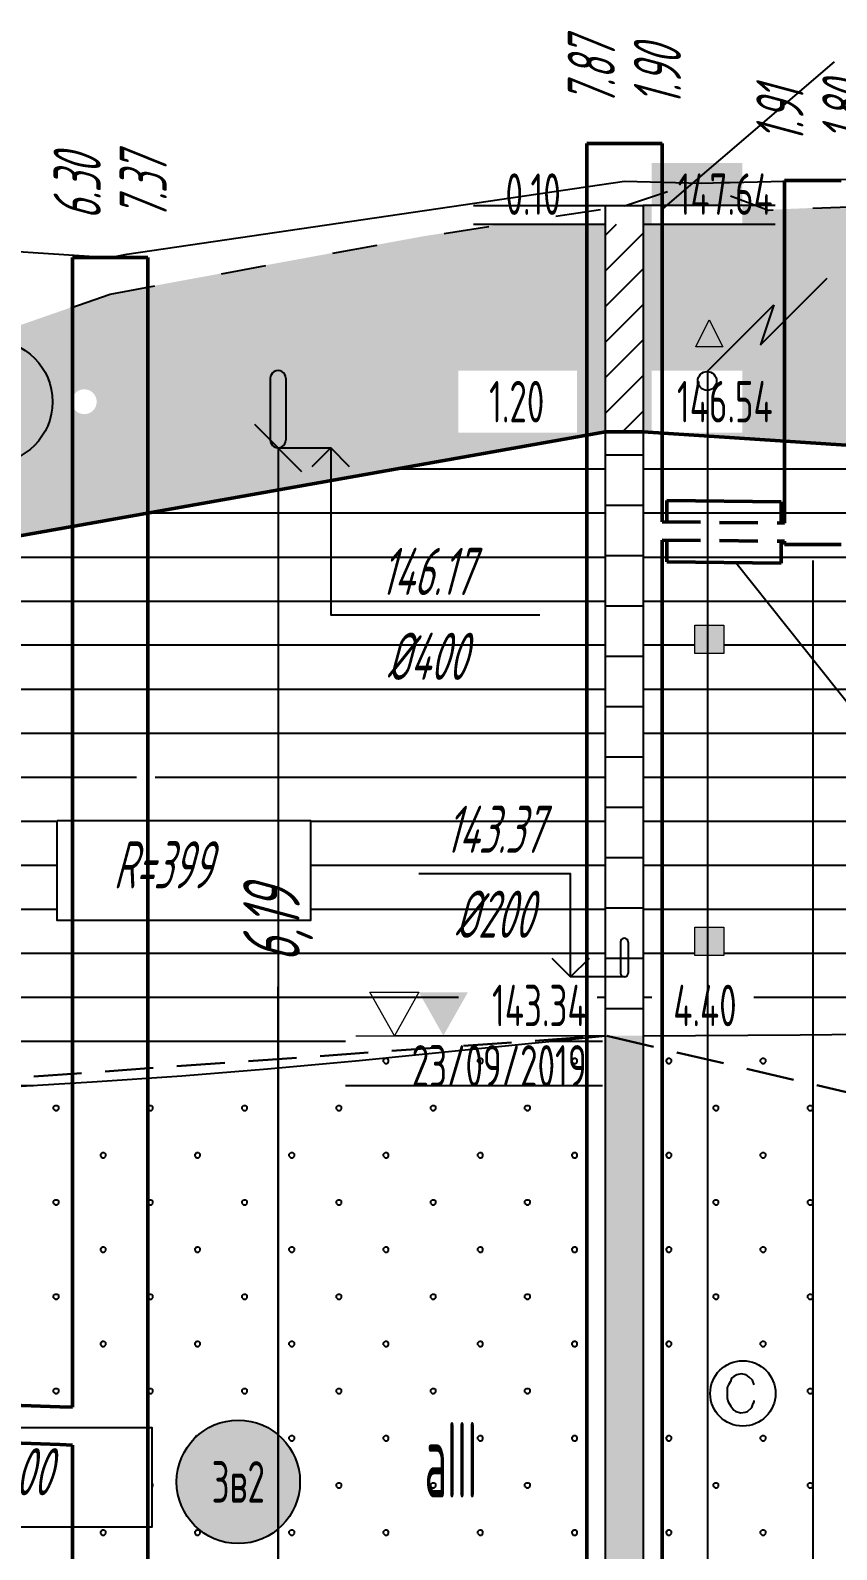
# Model space of a CAD drawing. Header units: metres. Extents: x -34 to 1749, y -3376 to -2956.
# Drawn here: x 1379.6 to 1422.4, y -3163.1 to -3082.6 of the extents above; entities that cross this region are included whole.
import ezdxf
from ezdxf.enums import TextEntityAlignment as Align

# ---------------------------------------------------------------- set-up
doc = ezdxf.new("R2010")
doc.units = ezdxf.units.M
doc.header["$LTSCALE"] = 0.2000000029802322
doc.linetypes.add('ACAD_ISO03W100', pattern=[30, 12, -18])
doc.linetypes.add('штриховая', pattern=[19.049999999999997, 12.7, -6.35])
for name, color, linetype in [('PR_RD', 7, 'Continuous'), ('МГТ_ИГ_Геология', 252, 'Continuous'), ('Примыкания', 7, 'Continuous'), ('Проектная земля', 7, 'Continuous'), ('Таблица', 7, 'Continuous'), ('Трубы', 7, 'Continuous'), ('Узлы', 7, 'Continuous'), ('Футляры', 7, 'Continuous'), ('Чёрная земля', 7, 'ACAD_ISO03W100')]:
    doc.layers.add(name, color=color, linetype=linetype)
doc.styles.add('SPDS', font='SPDS', dxfattribs={"width": 0.699999988079071, "oblique": 15.00000041741303, "height": 2.5})
doc.styles.get("Standard").update_dxf_attribs({"font": 'SPDS.shx', "width": 0.699999988079071, "oblique": 15.00000041741303, "height": 3})
doc.styles.add('Стиль Simplex', font='simplex.shx')
doc.dimstyles.new('ISO-25', dxfattribs={"dimtxt": 2.5, "dimasz": 2.5, "dimexe": 1.25, "dimexo": 0.625, "dimtad": 1, "dimtxsty": 'Standard', "dimcen": 2.5, "dimadec": 0, "dimazin": 0, "dimtfac": 1, "dimtmove": 0, "dimatfit": 3, "dimfxl": 1, "dimarcsym": 0})

# ---------------------------------------------------------------- blocks, each defined once
blk = doc.blocks.new('PR_KV')
at = {"linetype": 'Continuous', "lineweight": 0}
blk.add_hatch(color=252, dxfattribs=at).paths.add_polyline_path([(-0.07699999999999818, 0.07500000000004547), (0.07699999999999818, 0.07500000000004547), (0.07699999999999818, -0.07499999999998863), (-0.07699999999999818, -0.07499999999998863)])
at = {"color": 252, "linetype": 'Continuous', "lineweight": 0, "flags": 128}
blk.add_lwpolyline([(-0.07699999999999818, 0.07500000000004547), (0.07699999999999818, 0.07500000000004547), (0.07699999999999818, -0.07499999999998863), (-0.07699999999999818, -0.07499999999998863)], close=True, dxfattribs=at)
blk = doc.blocks.new('PR_TR')
at = {"linetype": 'Continuous', "lineweight": 0}
blk.add_hatch(color=252, dxfattribs=at).paths.add_polyline_path([(0.07191460161259755, -0.04940582243580138), (-0.07108539838739958, -0.04940582243580138), (-0.001085398387399295, 0.09359417756417088)])
at = {"color": 252, "linetype": 'Continuous', "lineweight": 0, "flags": 128}
blk.add_lwpolyline([(0.07191460161259755, -0.04940582243580138), (-0.07108539838739958, -0.04940582243580138), (-0.001085398387399295, 0.09359417756417088)], close=True, dxfattribs=at)
blk = doc.blocks.new('CCE')
at = {"layer": 'МГТ_ИГ_Геология', "flags": 128}
blk.add_lwpolyline([(0.238, 0.049), (0.229, 0.075), (0.212, 0.091), (0.196, 0.103), (0.17, 0.107), (0.147, 0.103), (0.131, 0.09300000000000001), (0.119, 0.084), (0.112, 0.068), (0.103, 0.049), (0.09600000000000002, 0.035), (0.09600000000000002, 0.014), (0.09600000000000002, -0.005), (0.09600000000000002, -0.023), (0.1, -0.04), (0.114, -0.06300000000000001), (0.131, -0.084), (0.142, -0.091), (0.168, -0.098), (0.191, -0.09600000000000002), (0.203, -0.091), (0.226, -0.07), (0.233, -0.049), (0.238, -0.04), (0.238, -0.033)], dxfattribs=at)
at = {"layer": 'МГТ_ИГ_Геология'}
blk.add_circle((0.1784899791946291, 0.003858150731701686), 0.1732945264581978, dxfattribs=at)
blk = doc.blocks.new('круг1_-30_2')
at = {"layer": 'МГТ_ИГ_Геология', "true_color": 0xffffff}
blk.add_hatch(color=7, dxfattribs=at).paths.add_polyline_path([(-0.3272920906730439, 0, 1), (0.3272920906730439, 0, 1)])
at = {"color": 7, "lineweight": 25}
blk.add_circle((0, 0), 0.3272920906730439, dxfattribs=at)
at = {"color": 7, "lineweight": 25, "style": 'Стиль Simplex', "width": 0.5909090909090908}
blk.add_text('1в2', height=0.22, dxfattribs=at).set_placement((0, 0), align=Align.MIDDLE_CENTER)
blk = doc.blocks.new('круг3_-30_2')
at = {"true_color": 0xffffff}
blk.add_hatch(color=7, dxfattribs=at).paths.add_polyline_path([(-0.3272920906730439, 0, 1), (0.3272920906730439, 0, 1)])
at = {"color": 7, "lineweight": 25}
blk.add_circle((0, 0), 0.3272920906730439, dxfattribs=at)
at = {"color": 7, "lineweight": 25, "style": 'Стиль Simplex', "width": 0.5909090909090908}
blk.add_text('3в2', height=0.22, dxfattribs=at).set_placement((0, 0), align=Align.MIDDLE_CENTER)
blk = doc.blocks.new('usl_1')
for p, q in [((2.82842712474619, 1.414213562373094), (6.363961030678929, 4.94974746830583)), ((0, 0), (3.53553390593274, 3.535533905932736)), ((3.53553390593274, 3.535533905932736), (2.82842712474619, 1.414213562373094))]:
    blk.add_line(p, q)
blk.add_circle((0, -0.5), 0.5)
blk = doc.blocks.new('онгшлш')
at = {"layer": 'МГТ_ИГ_Геология'}
blk.add_lwpolyline([(147.8479976539547, -230.1886879571921), (161.2904500811183, -230.1886879571921), (161.2904500811183, -235.483306350724), (147.8479976539547, -235.483306350724)], close=True, dxfattribs=at)
at = {"layer": 'МГТ_ИГ_Геология', "insert": (150.8365746372438, -231.2873316304649), "char_height": 2.5, "attachment_point": 1}
blk.add_mtext_dynamic_manual_height_columns('R=399', width=10.09697744787991, gutter_width=15, heights=[0], dxfattribs=at)
blk = doc.blocks.new('A$C14065AAB')
at = {"layer": 'МГТ_ИГ_Геология'}
blk.add_lwpolyline([(0, 5.294618393530982), (13.44245242716352, 5.294618393530982), (13.44245242716352, -9.094947017729282e-13), (0, -9.094947017729282e-13)], close=True, dxfattribs=at)
at = {"layer": 'МГТ_ИГ_Геология', "insert": (2.988576983289022, 4.195974720258164), "char_height": 2.5, "attachment_point": 1}
blk.add_mtext_dynamic_manual_height_columns('R=400', width=10.09697744787991, gutter_width=15, heights=[0], dxfattribs=at)
blk = doc.blocks.new('_OBLIQUE')
at = {"color": 0, "linetype": 'ByBlock', "lineweight": -2}
blk.add_line((0.5000000000000001, 0.4999999999999999), (-0.5000000000000001, -0.4999999999999999), dxfattribs=at)
blk = doc.blocks.new('*D40')
at = {"layer": 'Defpoints', "color": 0, "transparency": 16777216}
for p in [(1392.751127424401, -3104.724141320246), (1392.753127424433, -3104.724141320246), (1392.751127424401, -3166.652524307471)]:
    blk.add_point(p, dxfattribs=at)
at = {"layer": 'Примыкания', "color": 0, "lineweight": -2, "transparency": 16777216}
for p, q in [((1392.753127424433, -3104.724141320246), (1392.753127424433, -3126.778898496852)), ((1393.376127424401, -3104.724141320246), (1394.003127424433, -3104.724141320246)), ((1392.753127424433, -3166.652524307471), (1392.753127424433, -3133.295246021575)), ((1393.376127424401, -3166.652524307471), (1394.003127424433, -3166.652524307471))]:
    blk.add_line(p, q, dxfattribs=at)
at = {"layer": 'Примыкания', "color": 0, "lineweight": -2, "transparency": 16777216, "xscale": 2.5, "yscale": 2.5, "zscale": 2.5}
for p, rotation in [((1392.753127424433, -3104.724141320246), 90), ((1392.753127424433, -3166.652524307471), 270)]:
    blk.add_blockref('_OBLIQUE', p, dxfattribs=dict(at, rotation=rotation))
at = {"layer": 'Примыкания', "color": 0, "transparency": 16777216, "insert": (1392.751127424401, -3130.037072259213), "char_height": 3, "width": 5.493750095367432, "attachment_point": 5, "rotation": 90}
blk.add_mtext('6,19', dxfattribs=at)

msp = doc.modelspace()

# ---------------------------------------------------------------- hatches: boundary and pattern name
at = {"layer": 'МГТ_ИГ_Геология'}
h = msp.add_hatch(dxfattribs=at)
h.set_pattern_fill('GR24', color=256, scale=10, style=0, pattern_type=2)
h.set_pattern_definition([(225, (-1.153962780994334, -2839.847625970096), (2.775557561562891e-16, -3.000000000000505), [2.1213, -2.12134068712]), (315, (-2.653962780994334, -2838.347625970096), (3.000000000000505, 0), [2.1213, -2.12134068712]), (45, (-4.153962780994334, -2839.847625970096), (0, 3.000000000000505), [2.1213, -2.12134068712]), (135, (-2.653962780994334, -2841.347625970096), (-3.000000000000505, 2.775557561562891e-16), [2.1213, -2.12134068712])])
h.paths.add_polyline_path([(1359.609285655587, -3096.308255326148), (1353.343085256415, -3095.236782401889), (1334.85325058993, -3093.894690116577), (1332.063235009974, -3093.671874647071), (1327.131023851147, -3094.011703029274), (1319.762607197202, -3095.249861791148), (1307.283936186966, -3096.140928102159), (1298.088723522355, -3097.301366893646), (1295.055427244113, -3097.825352625933), (1293.331240776851, -3098.165072278045), (1290.867232764276, -3098.222240465205), (1288.080455386062, -3098.554074192101), (1271.55831527746, -3099.864289865315), (1271.55831527746, -3114.873994327435), (1359.609285655587, -3112.479248009111)])
edge = h.paths.add_edge_path(flags=16)
edge.add_arc((1318.651705623912, -3102.499077433296), 3.272920906730405, 0, 360)
h.paths.add_polyline_path([(1410.120365911853, -3092.878633199435), (1404.581296954629, -3092.878633199435), (1400.477614331755, -3093.507878135377), (1383.849285655587, -3096.563857763485), (1379.030390809437, -3098.238271221166), (1367.488161618231, -3097.655483587262), (1366.457497356205, -3097.479247785594), (1361.609285655587, -3097.479247785594), (1361.609285655587, -3112.479248009111), (1410.120365911853, -3103.878633661371)])
edge = h.paths.add_edge_path(flags=16)
edge.add_arc((1382.473958174136, -3102.281633739339), 0.6602910321973923, 0, 360)
h.paths.add_polyline_path([(1365.828431671713, -3106.97330599505), (1364.398431671714, -3106.97330599505), (1365.098431671713, -3105.543305995051)], flags=16)
h.paths.add_polyline_path([(1474.563923147193, -3098.979533464646), (1474.563923147193, -3088.979533464646), (1474.120056499494, -3088.979533464646), (1466.691107014542, -3089.349072159433), (1458.962315855296, -3090.242161479086), (1457.843259387914, -3090.659847804841), (1452.907646735473, -3091.740509753151), (1452.608739474892, -3092.690515485469), (1440.827140197353, -3091.946207452792), (1431.163512772597, -3091.828705488798), (1426.401915501119, -3091.794767945612), (1421.120056499494, -3092.010325171766), (1418.768863436175, -3092.106683126467), (1418.162183467116, -3091.878633184534), (1412.120365911853, -3091.878633184534), (1412.120365911853, -3103.878633661371), (1424.942922634188, -3104.720738478397)])
edge = h.paths.add_edge_path(flags=16)
edge.add_arc((1439.805414813796, -3097.649198525582), 0.7240722932056087, 0, 360)
h.paths.add_polyline_path([(1416.339511927978, -3099.372691587706), (1414.909511927979, -3099.372691587706), (1415.609511927978, -3097.942691587707)], flags=16)
h.paths.add_polyline_path([(1324.167927615222, -3105.480562554608), (1329.06316571046, -3105.480562554608), (1329.06316571046, -3099.480562554608), (1324.167927615222, -3099.480562554608)], flags=16)
h.paths.add_polyline_path([(1352.054523750826, -3112.529248009111), (1359.159285655587, -3112.529248009111), (1359.159285655587, -3109.229248009111), (1352.054523750826, -3109.229248009111)], flags=16)
h.paths.add_polyline_path([(1351.806904703207, -3097.529247785594), (1359.159285655587, -3097.529247785594), (1359.159285655587, -3094.229247785594), (1351.806904703207, -3094.229247785594)], flags=16)
h.paths.add_polyline_path([(1272.00831527746, -3114.923994327435), (1276.822600991746, -3114.923994327435), (1276.822600991746, -3111.623994327435), (1272.00831527746, -3111.623994327435)])
h.paths.add_polyline_path([(1272.00831527746, -3103.92399438704), (1277.070220039365, -3103.92399438704), (1277.070220039365, -3100.62399438704), (1272.00831527746, -3100.62399438704)], flags=16)
h.paths.add_polyline_path([(1402.317984959472, -3103.928633661371), (1408.606976244086, -3103.928633661371), (1408.606976244086, -3100.628633661371), (1402.317984959472, -3100.628633661371)], flags=16)
h.paths.add_polyline_path([(1362.059285655587, -3112.529248009111), (1366.873571369873, -3112.529248009111), (1366.873571369873, -3109.229248009111), (1362.059285655587, -3109.229248009111)])
h.paths.add_polyline_path([(1437.738748147129, -3099.299198525582), (1437.738748147129, -3095.999198525582)], flags=16)
h.paths.add_polyline_path([(1446.871021914412, -3101.649415548114), (1451.76626000965, -3101.649415548114), (1451.76626000965, -3095.649415548114), (1446.871021914412, -3095.649415548114)], flags=16)
h.paths.add_polyline_path([(1466.823446956717, -3099.029533464646), (1471.775960023225, -3099.029533464646), (1471.775960023225, -3095.729533464646), (1466.823446956717, -3095.729533464646)], flags=16)
h.paths.add_polyline_path([(1466.823446956717, -3090.029533464646), (1474.113923147193, -3090.029533464646), (1474.113923147193, -3086.729533464646), (1466.823446956717, -3086.729533464646)])
h.paths.add_polyline_path([(1412.570365911853, -3103.928633661371), (1417.384651626138, -3103.928633661371), (1417.384651626138, -3100.628633661371), (1412.570365911853, -3100.628633661371)], flags=17)
h.paths.add_polyline_path([(1412.570365911853, -3092.928633199435), (1417.384651626138, -3092.928633199435), (1417.384651626138, -3089.628633199435), (1412.570365911853, -3089.628633199435)], flags=16)
h.paths.add_polyline_path([(1336.001561123532, -3100.95564282773), (1349.444013550696, -3100.95564282773), (1349.444013550696, -3106.250261221262), (1336.001561123532, -3106.250261221262)], flags=16)
h.paths.add_polyline_path([(1338.203376199234, -3105.351641716058), (1339.2486617996, -3101.450582860751)], flags=0)
h = msp.add_hatch(dxfattribs=at)
h.set_pattern_fill('CONSIST', color=256, scale=0.42, style=0, pattern_type=2)
h.set_pattern_definition([(45, (858.3721734718524, -4569.278633184535), (-0.9429268927122613, 0.9429268927122613), [])])
h.paths.add_polyline_path([(1410.120365911853, -3092.878633199435), (1412.120365911853, -3092.878633199435), (1412.120365911853, -3103.878633661371), (1410.120365911853, -3103.878633661371)])
h = msp.add_hatch(dxfattribs=at)
h.set_pattern_fill('GR07', color=256, scale=10, style=0, pattern_type=2)
h.set_pattern_definition([(0, (-4.243962780994334, -2839.847625970096), (0, 7), [16.33, 0]), (0, (-4.243962780994334, -2837.517625970097), (0, 7), [16.33, 0]), (0, (-4.243962780994334, -2835.177625970096), (0, 7), [16.33, 0])])
edge = h.paths.add_edge_path()
edge.add_line((1474.563923147193, -3107.979533464647), (1461.706675153026, -3107.135150343243))
edge.add_arc((1460.57897744112, -3104.062641737514), 3.272920906730298, 242.3305717624366, 290.1545674657008, ccw=False)
edge.add_line((1459.059132622354, -3106.961276414148), (1412.120365911853, -3103.878633661371))
edge.add_line((1412.120365911853, -3103.878633661371), (1412.120365911853, -3135.878634138208))
edge.add_line((1412.120365911853, -3135.878634138208), (1420.443860165672, -3135.830382816458))
edge.add_line((1420.443860165672, -3135.830382816458), (1427.15581937553, -3135.760325948904))
edge.add_line((1427.15581937553, -3135.760325948904), (1432.988003977779, -3135.634489699526))
edge.add_line((1432.988003977779, -3135.634489699526), (1438.67217440877, -3135.418900232306))
edge.add_line((1438.67217440877, -3135.418900232306), (1444.940091104856, -3135.079583711227))
edge.add_line((1444.940091104856, -3135.079583711227), (1452.523514502387, -3134.582566300269))
edge.add_line((1452.523514502387, -3134.582566300269), (1462.154205037716, -3133.893874163415))
edge.add_line((1462.154205037716, -3133.893874163415), (1474.563923147193, -3132.979533464646))
edge.add_line((1474.563923147193, -3132.979533464647), (1474.563923147193, -3107.979533464647))
edge = h.paths.add_edge_path(flags=16)
edge.add_arc((1449.319259525902, -3121.034226581345), 0.2137487244071963, 0, 360)
h.paths.add_polyline_path([(1416.390365911853, -3130.128632946115), (1416.390365911853, -3131.628632946115), (1414.850365911853, -3131.628632946115), (1414.850365911853, -3130.128632946115)], flags=16)
h.paths.add_polyline_path([(1416.390365911853, -3115.62863389979), (1414.850365911853, -3115.62863389979), (1414.850365911853, -3114.12863389979), (1416.390365911853, -3114.12863389979)], flags=16)
h.paths.add_polyline_path([(1410.120365911853, -3103.878633661371), (1361.609285655587, -3112.479248009111), (1361.609285655587, -3139.479249678041), (1370.446433078654, -3139.024619903862), (1377.354241375063, -3138.655680365455), (1382.901199766566, -3138.330236349463), (1387.655797474917, -3138.006093142528), (1392.186523721867, -3137.641056031292), (1397.061867729171, -3137.192930302398), (1402.850318718581, -3136.61952124249), (1410.120365911853, -3135.878634138208)])
edge = h.paths.add_edge_path(flags=16)
edge.add_arc((1385.74060663631, -3122.51833005767), 0.6022443949615308, 0, 360)
h.paths.add_polyline_path([(1365.879285655587, -3120.229248485948), (1364.339285655587, -3120.229248485948), (1364.339285655587, -3118.729248485948), (1365.879285655587, -3118.729248485948)], flags=16)
h.paths.add_polyline_path([(1359.609285655587, -3112.479248009111), (1271.55831527746, -3114.873994327435), (1271.55831527746, -3129.873994327435), (1286.164269120203, -3131.67710627326), (1299.088236219479, -3133.257291284889), (1310.656983869095, -3134.639947825564), (1321.19727936286, -3135.850474358524), (1331.035889994583, -3136.914269347012), (1340.499583058073, -3137.856731254267), (1347.866581677676, -3138.519079194388), (1347.109285655587, -3137.179247770693), (1349.709285655588, -3137.179247770693), (1348.899499590696, -3138.611946193193), (1349.915125847138, -3138.70325854353), (1359.609261827812, -3139.479247770692), (1359.609285655587, -3139.479247770692)])
edge = h.paths.add_edge_path(flags=16)
edge.add_arc((1323.825632305306, -3127.216942632952), 3.272920906730405, 0, 360)
h.paths.add_polyline_path([(1275.82831527746, -3118.623994446645), (1274.28831527746, -3118.623994446645), (1274.28831527746, -3117.123994446644), (1275.82831527746, -3117.123994446644)], flags=16)
h.paths.add_polyline_path([(1466.823446956717, -3133.029533464646), (1474.113923147193, -3133.029533464646), (1474.113923147193, -3129.729533464646), (1466.823446956717, -3129.729533464646)], flags=16)
h.paths.add_polyline_path([(1412.570365911853, -3135.928633184534), (1417.987290509833, -3135.928633184534), (1417.987290509833, -3132.628633184534), (1412.570365911853, -3132.628633184534)])
h.paths.add_polyline_path([(1396.334651626138, -3140.150061755963), (1409.958461149948, -3140.150061755963), (1409.958461149948, -3135.121490327392), (1396.334651626138, -3135.121490327392)])
h.paths.add_polyline_path([(1402.317984959472, -3135.928633184534), (1409.670365911853, -3135.928633184534), (1409.670365911853, -3132.628633184534), (1402.317984959472, -3132.628633184534)], flags=16)
h.paths.add_polyline_path([(1362.059285655587, -3112.529248009111), (1366.873571369873, -3112.529248009111), (1366.873571369873, -3109.229248009111), (1362.059285655587, -3109.229248009111)], flags=16)
h.paths.add_polyline_path([(1362.059285655587, -3139.529247770693), (1367.121190417492, -3139.529247770693), (1367.121190417492, -3136.229247770692), (1362.059285655587, -3136.229247770692)])
h.paths.add_polyline_path([(1321.789918019591, -3128.866942632953), (1325.86134659102, -3128.866942632953), (1325.86134659102, -3125.566942632953), (1321.789918019591, -3125.566942632953)], flags=0)
h.paths.add_polyline_path([(1351.806904703207, -3139.529247770693), (1359.159285655587, -3139.529247770693), (1359.159285655587, -3136.229247770692), (1351.806904703207, -3136.229247770692)])
h.paths.add_polyline_path([(1272.00831527746, -3129.923994327435), (1278.198195460529, -3129.923994327435), (1278.198195460529, -3126.623994327435), (1272.00831527746, -3126.623994327435)], flags=16)
h.paths.add_polyline_path([(1381.035575580499, -3124.474806930309), (1394.478028007663, -3124.474806930309), (1394.478028007663, -3129.769425323841), (1381.035575580499, -3129.769425323841)], flags=16)
h.paths.add_polyline_path([(1383.198622415616, -3128.821839283204), (1390.878838841543, -3128.821839283204), (1391.911003897901, -3124.969746963329), (1384.230787471974, -3124.969746963329)], flags=8)
h = msp.add_hatch(dxfattribs=at)
h.set_pattern_fill('CONSIST', color=256, scale=0.8400000000000001, angle=-44.99996199012607, style=0, pattern_type=2)
h.set_pattern_definition([(3.800987392781636e-05, (858.3721734718524, -4569.278633184535), (-1.769280994767808e-06, 2.666999999999413), [])])
h.paths.add_polyline_path([(1410.120365911853, -3103.878633661371), (1412.120365911853, -3103.878633661371), (1412.120365911853, -3135.878634138208), (1410.120365911853, -3135.878634138208)])
at = {"layer": 'МГТ_ИГ_Геология', "true_color": 0x0000ff}
msp.add_hatch(color=5, dxfattribs=at).paths.add_polyline_path([(1401.520365911852, -3135.878633184534), (1400.220365911852, -3133.578633184535), (1402.820365911852, -3133.578633184535)])
at = {"layer": 'МГТ_ИГ_Геология'}
h = msp.add_hatch(dxfattribs=at)
h.set_pattern_fill('GR28', color=256, scale=10, style=0, pattern_type=2)
h.set_pattern_definition([(90, (-4.153962780994334, -2839.767625970097), (-2.5, 2.5), [0.11, -4.89]), (45, (-4.153962780994334, -2839.657625970096), (-2.499999995804921, 2.499999995804921), [0.113137085, -3.4223968]), (0, (-4.073962780994334, -2839.577625970097), (2.5, 2.5), [0.11, -4.89]), (315, (-3.963962780994334, -2839.577625970097), (2.499999995804921, 2.499999995804921), [0.113137085, -3.4223968]), (90, (-3.883962780994334, -2839.767625970097), (-2.5, 2.5), [0.11, -4.89]), (45, (-3.963962780994334, -2839.847625970096), (-2.499999995804921, 2.499999995804921), [0.113137085, -3.4223968]), (0, (-4.073962780994334, -2839.847625970096), (2.5, 2.5), [0.11, -4.89]), (315, (-4.153962780994334, -2839.767625970097), (2.499999995804921, 2.499999995804921), [0.113137085, -3.4223968])])
h.paths.add_polyline_path([(1445.379696447518, -3157.024443437154), (1449.209886299499, -3146.371647763462), (1452.523514502387, -3134.582566300269), (1444.940091104856, -3135.079583711227), (1438.672174408771, -3135.418900232306), (1432.988003977779, -3135.634489699526), (1427.155819375531, -3135.760325948904), (1420.443860165672, -3135.830382816458), (1412.120365911853, -3135.878634138208), (1412.120365911853, -3173.878631277185), (1436.669621816339, -3173.912411960147), (1441.043116432288, -3166.483800024515)])
h.paths.add_polyline_path([(1428.290278699695, -3158.711155512224, -1), (1434.836120513156, -3158.711155512224, -1)], flags=16)
h.paths.add_polyline_path([(1415.672320439217, -3154.84005120038, -1), (1419.138210968381, -3154.84005120038, -1)], flags=16)
h.paths.add_polyline_path([(1415.609511927978, -3167.94269188573), (1416.339511927978, -3169.372691885729), (1414.909511927979, -3169.372691885729)], flags=16)
h.paths.add_polyline_path([(1410.120365911853, -3135.878634138208), (1402.850318718582, -3136.61952124249), (1397.061867729171, -3137.192930302398), (1392.186523721867, -3137.641056031292), (1387.655797474916, -3138.006093142528), (1382.901199766566, -3138.330236349463), (1377.354241375063, -3138.655680365455), (1370.446433078653, -3139.024619903862), (1361.609285655587, -3139.479249678041), (1361.609285655587, -3163.479245863344), (1367.568575701523, -3166.77281202273), (1373.221603413383, -3170.569117888444), (1377.651549378875, -3173.878631277185), (1410.120365911853, -3173.878631277185)])
h.paths.add_polyline_path([(1387.370930508418, -3159.526926681499, -1), (1393.916772321879, -3159.526926681499, -1)], flags=16)
h.paths.add_polyline_path([(1365.161240182952, -3151.440666263376, -1), (1368.627130712116, -3151.440666263376, -1)], flags=16)
h.paths.add_polyline_path([(1365.828431671713, -3161.97330599505), (1364.398431671714, -3161.97330599505), (1365.098431671713, -3160.543305995051)], flags=16)
h.paths.add_polyline_path([(1429.372723415949, -3160.361155512224), (1433.753675796902, -3160.361155512224), (1433.753675796902, -3157.061155512224), (1429.372723415949, -3157.061155512224)], flags=8)
h.paths.add_polyline_path([(1412.570365911853, -3173.928631277186), (1417.632270673757, -3173.928631277186), (1417.632270673757, -3170.628631277185), (1412.570365911853, -3170.628631277185)], flags=9)
h.paths.add_polyline_path([(1388.453375224673, -3161.176926681499), (1392.834327605625, -3161.176926681499), (1392.834327605625, -3157.876926681499), (1388.453375224673, -3157.876926681499)], flags=8)
h.paths.add_polyline_path([(1399.529310392572, -3161.353448563111), (1404.195977059238, -3161.353448563111), (1404.195977059238, -3155.353448563111), (1399.529310392572, -3155.353448563111)], flags=24)
h.paths.add_polyline_path([(1402.317984959472, -3173.928631277186), (1409.670365911853, -3173.928631277186), (1409.670365911853, -3170.628631277185), (1402.317984959472, -3170.628631277185)], flags=9)
h.paths.add_polyline_path([(1396.334651626138, -3140.150061755963), (1409.958461149948, -3140.150061755963), (1409.958461149948, -3135.121490327392), (1396.334651626138, -3135.121490327392)], flags=9)
h.paths.add_polyline_path([(1362.059285655587, -3165.944926685735), (1367.121190417492, -3165.944926685735), (1367.121190417492, -3162.644926685735), (1362.059285655587, -3162.644926685735)], flags=25)
h.paths.add_polyline_path([(1372.624552043842, -3156.638197000075), (1386.067004471006, -3156.638197000075), (1386.067004471006, -3161.932815393607), (1372.624552043842, -3161.932815393607)], flags=16)
h.paths.add_polyline_path([(1374.826367119544, -3160.8405443136), (1382.551367009276, -3160.8405443136), (1383.544763825048, -3157.133137033095), (1375.819763935317, -3157.133137033095)], flags=8)
msp.add_hatch(color=256, dxfattribs=at).paths.add_polyline_path([(1410.120365911853, -3135.878634138208), (1412.120365911853, -3135.878634138208), (1412.120365911853, -3173.878631277185), (1410.120365911853, -3173.878631277185)])
h = msp.add_hatch(dxfattribs=at)
h.set_pattern_fill('GR38', color=256, scale=10, style=0, pattern_type=2)
h.set_pattern_definition([(45, (-4.153962780994334, -2825.847625970096), (0, 20.99999999997526), [9.8995, -19.7989848098]), (45, (9.846037219005666, -2839.847625970096), (0, 20.99999999997526), [9.8995, -19.7989848098]), (45, (-4.153962780994334, -2839.847625970096), (0, 20.99999999997526), [14.142, -15.5564848098]), (45, (5.846037219005666, -2829.847625970096), (0, 20.99999999997526), [15.556, -14.1424848098]), (45, (2.846037219005666, -2839.847625970096), (0, 20.99999999997526), [19.799, -9.89948480983]), (45, (-4.153962780994334, -2832.847625970096), (0, 20.99999999997526), [19.799, -9.89948480983])])
h.paths.add_polyline_path([(1402.775372738361, -3190.825583037918), (1396.132557078246, -3187.201075686573), (1390.0238456236, -3183.184142359552), (1384.281165066513, -3178.953816193257), (1378.736442099077, -3174.689130324087), (1373.221603413383, -3170.569117888444), (1367.568575701523, -3166.77281202273), (1361.609285655587, -3163.479245863344), (1361.609285655587, -3196.586142839783), (1410.120365911853, -3201.771738115443), (1410.120365911853, -3193.878631277186)])
edge = h.paths.add_edge_path(flags=16)
edge.add_arc((1378.058775234784, -3188.479349171414), 0.6424062056370344, 0, 360)
h.paths.add_polyline_path([(1365.879285655587, -3183.229246817018), (1364.339285655587, -3183.229246817018), (1364.339285655587, -3181.729246817018), (1365.879285655587, -3181.729246817018)], flags=16)
h.paths.add_polyline_path([(1359.609285655587, -3163.479245863344), (1352.050184966158, -3161.534985982966), (1271.55831527746, -3159.873994327435), (1271.55831527746, -3195.873998142133), (1288.391898413855, -3196.992758628479), (1309.545762031287, -3199.113963016935), (1359.609285655587, -3196.530844586957)])
edge = h.paths.add_edge_path(flags=16)
edge.add_arc((1320.07297564261, -3181.973669281161), 3.272920906730405, 0, 360)
h.paths.add_polyline_path([(1275.82831527746, -3178.623993850598), (1274.28831527746, -3178.623993850598), (1274.28831527746, -3177.123993850598), (1275.82831527746, -3177.123993850598)], flags=16)
h.paths.add_polyline_path([(1275.82831527746, -3191.123997188458), (1275.82831527746, -3192.623997188458), (1274.28831527746, -3192.623997188458), (1274.28831527746, -3191.123997188458)], flags=16)
h.paths.add_polyline_path([(1317.789642309276, -3183.623669281161), (1322.356308975943, -3183.623669281161), (1322.356308975943, -3180.323669281161), (1317.789642309276, -3180.323669281161)], flags=0)
h.paths.add_polyline_path([(1351.806904703207, -3165.944926685735), (1359.159285655587, -3165.944926685735), (1359.159285655587, -3162.644926685735), (1351.806904703207, -3162.644926685735)], flags=16)
h.paths.add_polyline_path([(1272.00831527746, -3195.923998142132), (1277.070220039365, -3195.923998142132), (1277.070220039365, -3192.623998142133), (1272.00831527746, -3192.623998142133)], flags=17)
h.paths.add_polyline_path([(1272.086659027774, -3163.291587169167), (1277.148563789679, -3163.291587169167), (1277.148563789679, -3159.991587169167), (1272.086659027774, -3159.991587169167)], flags=16)
h.paths.add_polyline_path([(1380.271542167842, -3190.852462915984), (1393.713994595006, -3190.852462915984), (1393.713994595006, -3196.147081309516), (1380.271542167842, -3196.147081309516)], flags=16)
h.paths.add_polyline_path([(1382.473357243544, -3195.248461804312), (1390.067107135511, -3195.248461804312), (1391.112392735877, -3191.347402949004), (1383.51864284391, -3191.347402949004)], flags=8)
h.paths.add_polyline_path([(1291.271845216133, -3179.83637522568), (1304.714297643297, -3179.83637522568), (1304.714297643297, -3185.130993619212), (1291.271845216133, -3185.130993619212)], flags=16)
h.paths.add_polyline_path([(1293.473660291835, -3184.232374114008), (1301.067410183802, -3184.232374114008), (1302.112695784168, -3180.331315258701), (1294.518945892202, -3180.331315258701)], flags=8)

# ---------------------------------------------------------------- linework, layer by layer
at = {"layer": 'МГТ_ИГ_Геология', "linetype": 'Continuous', "lineweight": 25}
for p, q in [((1403.120365911853, -3091.878633184534), (1410.120365911853, -3091.878633184534)), ((1419.120365911853, -3091.878633184534), (1412.120365911853, -3091.878633184534)), ((1403.120365911853, -3092.878633199435), (1410.120365911853, -3092.878633199435)), ((1412.120365911853, -3092.878633199435), (1419.120365911853, -3092.878633199435))]:
    msp.add_line(p, q, dxfattribs=at)
at = {"layer": 'МГТ_ИГ_Геология', "lineweight": 25, "flags": 128}
msp.add_lwpolyline([(1413.16178291444, -3092.064361975853), (1422.27066881622, -3084.259952877796)], dxfattribs=at)
at = {"layer": 'МГТ_ИГ_Геология', "linetype": 'Continuous', "lineweight": 25}
msp.add_lwpolyline([(1410.120365911853, -3091.878633184534), (1412.120365911853, -3091.878633184534), (1412.120365911853, -3201.878633184534), (1410.120365911853, -3201.878633184534), (1410.120365911853, -3091.878633184534), (1410.120365911853, -3091.878633184534)], close=True, dxfattribs=at)
at = {"layer": 'МГТ_ИГ_Геология', "linetype": 'Continuous', "lineweight": 50, "flags": 128}
msp.add_lwpolyline([(1361.609285655587, -3112.479248009111), (1410.120365911853, -3103.878633661371), (1412.120365911852, -3103.878633661371), (1474.563923147193, -3107.979533464647)], dxfattribs=at)
at = {"layer": 'МГТ_ИГ_Геология', "color": 5, "linetype": 'Continuous', "lineweight": 0, "true_color": 0x0000ff, "flags": 128}
msp.add_lwpolyline([(1396.870365911853, -3135.878633184534), (1410.120365911853, -3135.878633184534), (1398.920365911853, -3135.878633184534), (1397.620365911853, -3133.578633184535), (1400.220365911852, -3133.578633184535), (1398.920365911853, -3135.878633184534)], dxfattribs=at)
at = {"layer": 'МГТ_ИГ_Геология', "linetype": 'Continuous', "lineweight": 25, "flags": 128}
for points in [[(1412.120365911853, -3135.878634138208), (1420.443860165672, -3135.830382816458), (1427.15581937553, -3135.760325948904), (1432.988003977779, -3135.634489699526), (1438.672174408771, -3135.418900232306), (1444.940091104856, -3135.079583711227), (1452.523514502387, -3134.582566300269), (1462.154205037716, -3133.893874163416), (1474.563923147193, -3132.979533464647)], [(1361.609285655587, -3139.479249678041), (1370.446433078655, -3139.024619903862), (1377.354241375064, -3138.655680365455), (1382.901199766566, -3138.330236349463), (1387.655797474916, -3138.006093142528), (1392.186523721867, -3137.641056031292), (1397.061867729171, -3137.192930302398), (1402.850318718582, -3136.61952124249), (1410.120365911852, -3135.878634138208)]]:
    msp.add_lwpolyline(points, dxfattribs=at)
at = {"layer": 'МГТ_ИГ_Геология', "color": 5, "linetype": 'штриховая', "lineweight": 30, "flags": 128}
msp.add_lwpolyline([(858.5068975278361, -3142.21399153448), (984.6863175275475, -3138.025359235508), (986.6863175275475, -3138.025359235508), (1126.195493700676, -3144.703497722797), (1187.31831527746, -3148.071724380232), (1269.55831527746, -3146.873994327435), (1359.609285655587, -3139.479249678041), (1410.120365911853, -3135.878633184534), (1474.563923147193, -3150.979533464646)], dxfattribs=at)
at = {"layer": 'Примыкания'}
for p, q in [((1392.341527424401, -3101.037741320245), (1392.341527424401, -3104.314541320245)), ((1393.160727424401, -3101.037741320245), (1393.160727424401, -3104.314541320245)), ((1392.751127424401, -3104.724141320245), (1392.751127424401, -3226.467003877141)), ((1410.915569591884, -3130.920203877141), (1410.915569591884, -3132.561803877141)), ((1411.325969591884, -3130.920203877141), (1411.325969591884, -3132.561803877141))]:
    msp.add_line(p, q, dxfattribs=at)
at = {"layer": 'Примыкания', "color": 0, "flags": 128}
for points in [[(1392.7511274244, -3104.724141320245), (1395.547544406715, -3104.724141320245), (1395.547544406715, -3113.567308328034), (1406.642631718179, -3113.567308328034)], [(1396.547544406715, -3105.724141320245), (1395.547544406715, -3104.724141320245), (1394.547544406715, -3105.724141320245)], [(1411.120769591884, -3132.767003877141), (1408.264943766638, -3132.767003877141), (1408.264943766638, -3127.294685337993), (1400.211770357633, -3127.294685337993)], [(1407.264943766638, -3131.767003877141), (1408.264943766638, -3132.767003877141), (1409.264943766638, -3131.767003877141)]]:
    msp.add_lwpolyline(points, dxfattribs=at)
at = {"layer": 'Примыкания'}
for centre, radius, start, end in [((1392.751127424401, -3101.037741320245), 0.4095999999999548, 359.9999999999935, 180.0000000000065), ((1392.751127424401, -3104.314541320245), 0.4095999999999548, 179.9999999999935, 0), ((1411.120769591884, -3130.920203877141), 0.2051999999999908, 0, 180), ((1411.120769591884, -3132.561803877141), 0.2051999999999908, 180, 0)]:
    msp.add_arc(centre, radius, start, end, dxfattribs=at)
at = {"layer": 'Проектная земля', "flags": 128}
for points in [[(1187.318718957491, -3089.34074320934), (1194.917456257724, -3091.436463275129), (1349.724913028374, -3092.406660503106), (1383.276188553067, -3094.600263257081), (1383.849689335619, -3094.62963413849)], [(1383.849689335619, -3094.62963413849), (1384.735945988519, -3094.459931421306), (1411.120769591884, -3090.593482425821)], [(1411.120769591884, -3090.593482425821), (1415.196273683235, -3090.689447386889), (1415.8285839618, -3090.672003361125), (1416.23418049665, -3090.666668396039), (1416.73649516666, -3090.654660627233), (1420.352874314814, -3090.569138890513), (1421.120460179525, -3090.551038730546)], [(1421.120460179525, -3090.551038730546), (1421.654622978093, -3090.538526078309), (1423.390773775027, -3090.46399640131), (1423.890674882794, -3090.59636805403)]]:
    msp.add_lwpolyline(points, dxfattribs=at)
at = {"layer": 'Трубы', "lineweight": 50, "flags": 128}
for points in [[(1413.372326009104, -3107.522950888861), (1419.427984443281, -3107.583507473202)], [(1413.372326009104, -3107.522950888861), (1413.372326009104, -3108.647960294408)], [(1419.427984443281, -3107.583507473202), (1419.427984443281, -3108.70851687875)], [(1419.620460179525, -3107.585432230565), (1419.621325803686, -3107.585440886806)], [(1413.372326009104, -3109.615962230406), (1413.372326009104, -3110.772950888861)], [(1419.427984443281, -3109.676518814748), (1419.427984443281, -3110.833507473202)], [(1413.372326009104, -3110.772950888861), (1419.427984443281, -3110.833507473202)], [(1367.918718957491, -3155.087949556486), (1381.180814728413, -3155.552122908469)], [(1381.180822485273, -3155.552123179959), (1381.849689335619, -3155.575533519721)], [(1367.918718957491, -3157.087998555886), (1381.17994131115, -3157.552141338264)], [(1381.17994131115, -3157.552141338264), (1381.849689335619, -3157.575582519121)]]:
    msp.add_lwpolyline(points, dxfattribs=at)
at = {"layer": 'Трубы', "linetype": 'штриховая', "lineweight": 50, "ltscale": 0.8, "flags": 128}
for points in [[(1413.120769591884, -3108.645444730236), (1419.620460179525, -3108.710441636112)], [(1413.120769591884, -3109.613446666234), (1419.620460179525, -3109.67844357211)]]:
    msp.add_lwpolyline(points, dxfattribs=at)
at = {"layer": 'Узлы', "lineweight": 50}
for p, q in [((1409.120769591884, -3088.593482425821), (1413.120769591884, -3088.593482425821)), ((1409.120769591884, -3088.593482425821), (1409.120769591884, -3167.251437283631)), ((1413.120769591884, -3088.593482425821), (1413.120769591884, -3108.645444730236)), ((1419.620460179525, -3090.551038730546), (1422.620460179525, -3090.551038730546)), ((1419.620460179525, -3090.551038730546), (1419.620460179525, -3108.710441636112)), ((1381.849689335619, -3094.62963413849), (1385.849689335618, -3094.62963413849)), ((1381.849689335619, -3094.62963413849), (1381.849689335619, -3155.575533519721)), ((1385.849689335618, -3094.62963413849), (1385.849689335618, -3166.436949474662)), ((1413.120769591884, -3109.613446666234), (1413.120769591884, -3185.093482425821)), ((1419.620460179525, -3109.67844357211), (1419.620460179525, -3109.842615625003)), ((1419.620460179525, -3109.842615625003), (1422.620460179525, -3109.842615625003)), ((1381.849689335619, -3157.575582519121), (1381.849689335619, -3173.392999111054))]:
    msp.add_line(p, q, dxfattribs=at)
at = {"layer": 'Узлы'}
for p, q in [((1415.520769591884, -3100.680786281738), (1415.520769591884, -3226.467003877141)), ((1421.120460179525, -3110.6929927836), (1421.120460179525, -3226.467003877141))]:
    msp.add_line(p, q, dxfattribs=at)
at = {"layer": 'Футляры', "color": 0, "flags": 128}
msp.add_lwpolyline([(1417.030530998804, -3110.80785276326), (1424.252584950013, -3119.846386047735), (1441.171334695948, -3119.846386047735)], dxfattribs=at)
at = {"layer": 'Чёрная земля', "flags": 128}
for points in [[(1421.120460179525, -3092.025035740561), (1426.40231918115, -3091.809478514407), (1431.163916452628, -3091.843416057593), (1440.827543877384, -3091.960918021587), (1452.609143154923, -3092.705226054265), (1452.908050415504, -3091.755220321946), (1457.843663067945, -3090.674558373637), (1458.962719535327, -3090.256872047882), (1466.691510694573, -3089.363782728228), (1474.120460179525, -3088.994244033442)], [(1411.120769591884, -3091.89334375333), (1415.035852807348, -3090.596611794545), (1416.021303965553, -3091.088439141132), (1418.769267116207, -3092.121393695262), (1421.120460179525, -3092.025035740561)], [(1187.318718957491, -3095.610191718828), (1188.251990628823, -3095.500022100897), (1195.604480726282, -3091.436349807336), (1207.680102752654, -3092.685898635211), (1208.337680889785, -3092.841193235689), (1213.953253550871, -3092.971696697284), (1233.421638552392, -3093.284057596243), (1256.493104986414, -3093.677803009798), (1257.264296681049, -3093.825936567202), (1267.858774472234, -3099.848166543269), (1271.296629734128, -3099.899784267559), (1288.080859066093, -3098.568784760897), (1290.867636444307, -3098.236951034), (1293.331644456883, -3098.17978284684), (1295.055830924144, -3097.840063194728), (1298.089127202386, -3097.316077462441), (1307.284339866998, -3096.155638670954), (1319.763010877233, -3095.264572359943), (1327.131427531179, -3094.026413598069), (1332.063638690005, -3093.686585215866), (1334.853654269961, -3093.909400685373), (1353.343488936446, -3095.251492970684), (1367.488565298263, -3097.670194156057), (1379.030794489468, -3098.252981789961), (1383.849689335619, -3096.57856833228)], [(1383.849689335619, -3096.57856833228), (1400.478018011787, -3093.522588704172), (1407.257661582657, -3092.483020887529), (1411.120769591884, -3091.89334375333)]]:
    msp.add_lwpolyline(points, dxfattribs=at)

# ---------------------------------------------------------------- block references
at = {"layer": 'PR_RD'}
msp.add_blockref('usl_1', (1415.51243734593, -3100.680716850595), dxfattribs=at)
at = {"layer": 'МГТ_ИГ_Геология', "xscale": 10, "yscale": 10, "zscale": 10}
for name, p in [('PR_TR', (1415.620365911853, -3098.878633363348)), ('круг1_-30_2', (1377.518322304366, -3102.281633739338)), ('PR_KV', (1415.620365911853, -3114.87863389979)), ('PR_KV', (1415.620365911853, -3130.878632946115)), ('CCE', (1415.620365911853, -3154.878632707697)), ('круг3_-30_2', (1390.643851415149, -3159.526926681499))]:
    msp.add_blockref(name, p, dxfattribs=at)
at = {"layer": 'МГТ_ИГ_Геология', "color": 3}
for name, p in [('онгшлш', (1233.187577926545, -2894.286118973117)), ('A$C14065AAB', (1372.624552043842, -3161.932815393606))]:
    msp.add_blockref(name, p, dxfattribs=at)

# ---------------------------------------------------------------- texts
at = {"layer": 'МГТ_ИГ_Геология', "lineweight": 25, "style": 'Стиль Simplex', "width": 0.5909090909090909}
for s, p in [('0.10', (1404.81548038602, -3092.378633199435)), ('1.20', (1403.946712872012, -3103.378633661371))]:
    msp.add_text(s, height=2.2, dxfattribs=at).set_placement(p)
for s, p in [('147.64', (1418.989630765874, -3092.378633199435)), ('146.54', (1418.989630765874, -3103.378633661371))]:
    msp.add_text(s, height=2.2, dxfattribs=at).set_placement(p, align=Align.RIGHT)
at = {"layer": 'МГТ_ИГ_Геология', "color": 5, "lineweight": 25, "true_color": 0x0000ff, "style": 'Стиль Simplex', "width": 0.5909090909090909}
msp.add_text('143.34', height=2.2, dxfattribs=at).set_placement((1409.120365911853, -3135.378633184534), align=Align.RIGHT)
msp.add_text('4.40', height=2.2, dxfattribs=at).set_placement((1413.71427535066, -3135.378633184534))
msp.add_text('23/09/2019', height=2.2, dxfattribs=at).set_placement((1409.120365911853, -3136.378633184534), align=Align.TOP_RIGHT)
at = {"layer": 'МГТ_ИГ_Геология', "lineweight": 30, "style": 'Стиль Simplex', "width": 0.4}
msp.add_text('aIII', height=4, dxfattribs=at).set_placement((1400.529310392572, -3158.353448563111), align=Align.MIDDLE_LEFT)
at = {"layer": 'Примыкания', "color": 0, "style": 'SPDS', "oblique": 15.00000554005491, "width": 0.699999988079071}
for s, p in [('146.17', (1400.634345905449, -3111.273656288966)), ('%%C400', (1400.634345905449, -3115.773656288966))]:
    msp.add_text(s, height=2.5, rotation=5.008956130975331e-06, dxfattribs=at).set_placement(p, align=Align.MIDDLE_CENTER)
at = {"layer": 'Примыкания', "color": 0, "style": 'SPDS', "oblique": 15.00000041741303, "width": 0.699999988079071}
for s, p in [('143.37', (1404.19453863366, -3124.942409623231)), ('%%C200', (1404.19453863366, -3129.442409623231))]:
    msp.add_text(s, height=2.5, dxfattribs=at).set_placement(p, align=Align.MIDDLE_CENTER)
at = {"layer": 'Таблица', "oblique": 15.00000041741303, "width": 0.699999988079071}
msp.add_text('6.30', height=2.5, rotation=90.00000250447816, dxfattribs=at).set_placement((1383.349689335619, -3092.62963413849))
at = {"layer": 'Узлы', "oblique": 15.00000041741303, "width": 0.699999988079071}
for s, p in [('7.87', (1410.620769591884, -3086.593482425821)), ('1.91', (1420.620460179525, -3088.551038730546))]:
    msp.add_text(s, height=2.5, rotation=90.00000250447816, dxfattribs=at).set_placement(p)
for s, p in [('1.90', (1411.620769591884, -3086.593482425821)), ('1.80', (1421.620460179525, -3088.551038730546)), ('7.37', (1384.349689335618, -3092.62963413849))]:
    msp.add_text(s, height=2.5, rotation=90.00000250447816, dxfattribs=at).set_placement(p, align=Align.TOP_LEFT)

# ---------------------------------------------------------------- dimensions: what is measured, and where the dimension line sits
at = {"layer": 'Примыкания'}
dim = msp.add_linear_dim(base=(1392.753127424433, -3104.724141320246), p1=(1392.751127424401, -3166.652524307469), p2=(1392.751127424401, -3104.724141320245), angle=90, dimstyle='ISO-25', override={"dimlfac": 0.1000000014901161, "dimblk": 'OBLIQUE', "dimtmove": 2}, dxfattribs=at)
dim.commit()
dim.dimension.update_dxf_attribs({"geometry": '*D40', "text_midpoint": (1392.751127424401, -3130.037072259213), "dimtype": 161})

doc.saveas('drawing.dxf')
